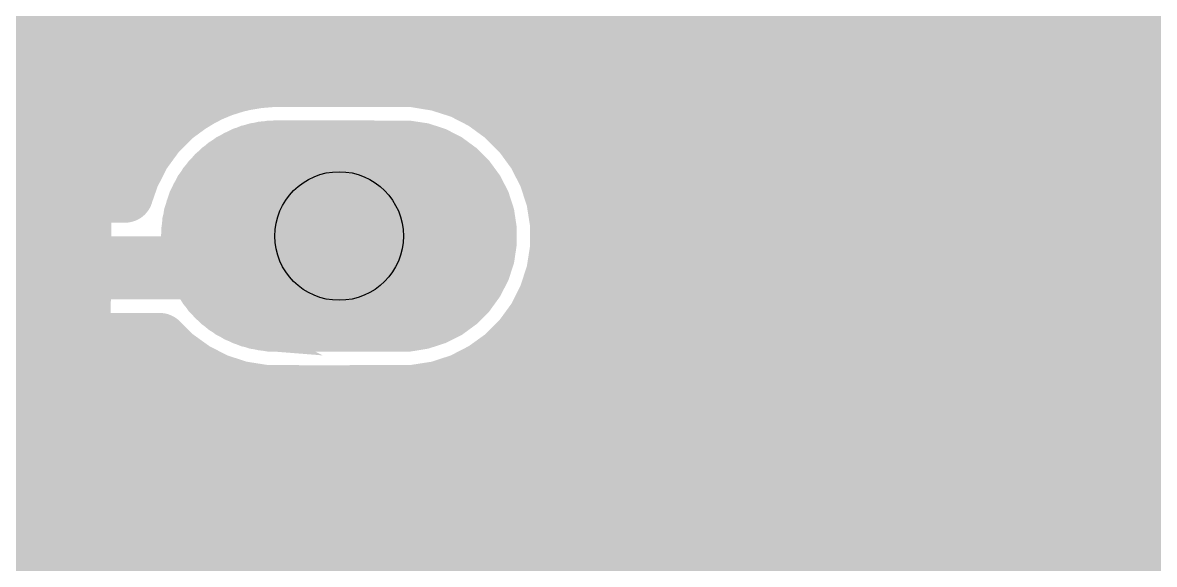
# Model space of a CAD drawing. Extents: x 0 to 1.5, y 0 to 3.74.
# Drawn here: x 0.639 to 1.14, y 2.023 to 2.263 of the extents above; entities that cross this region are included whole.
import ezdxf

# ---------------------------------------------------------------- set-up
doc = ezdxf.new("R2010")
doc.units = 0
for name, color, linetype in [('Bottom', 6, 'CONTINUOUS'), ('Bottom_Mask', 10, 'CONTINUOUS'), ('Drill_Bottom', 8, 'CONTINUOUS'), ('Drill_Top', 7, 'CONTINUOUS'), ('Edge_Bottom', 17, 'CONTINUOUS'), ('Edge_Top', 16, 'CONTINUOUS'), ('Top', 5, 'CONTINUOUS'), ('Top_Mask', 3, 'CONTINUOUS'), ('Top_Silk', 2, 'CONTINUOUS')]:
    doc.layers.add(name, color=color, linetype=linetype)

msp = doc.modelspace()

# ---------------------------------------------------------------- linework, layer by layer
at = {"layer": 'Bottom', "linetype": 'CONTINUOUS', "const_width": 0.025}
for points in [[(1.016, 2.3144), (0.9702, 2.2489)], [(1.127, 2.2658), (1.1518, 2.2978)], [(0.6696, 2.2493), (0.6987, 2.2761)], [(1.1244, 2.2601), (1.127, 2.2658)], [(1.1232, 2.254), (1.1244, 2.2601)], [(0.9772, 2.2551), (1.1208, 2.2551)], [(0.5405, 2.2511), (0.6691, 2.2511)], [(0.667, 2.2459), (0.6696, 2.2493)], [(1.1241, 1.0233), (1.1232, 2.254)], [(0.6658, 2.2422), (0.667, 2.2459)], [(0.9658, 2.2446), (0.9604, 2.2415)], [(0.9702, 2.2489), (0.9658, 2.2446)], [(0.6646, 2.0503), (0.6658, 2.2422)], [(0.7161, 2.2393), (0.7046, 2.2286)], [(0.9498, 2.2393), (0.7161, 2.2393)], [(0.9544, 2.2397), (0.9498, 2.2393)], [(0.9604, 2.2415), (0.9544, 2.2397)], [(0.7196, 2.2303), (0.7297, 2.2345)], [(0.7297, 2.2345), (0.7403, 2.237)], [(0.7403, 2.237), (0.7513, 2.2379)], [(0.7513, 2.2379), (0.8118, 2.2377)], [(0.8118, 2.2377), (0.8227, 2.2359)], [(0.8227, 2.2359), (0.8331, 2.2326)], [(0.7089, 2.2302), (0.717, 2.2302)], [(0.7102, 2.2245), (0.7196, 2.2303)], [(0.8331, 2.2326), (0.8428, 2.2276)], [(0.8406, 2.2302), (1.1206, 2.2302)], [(0.5407, 2.2263), (0.6631, 2.2263)], [(0.7046, 2.2286), (0.7045, 2.22)], [(0.7045, 2.22), (0.7102, 2.2245)], [(0.8428, 2.2276), (0.8517, 2.2211)], [(0.8517, 2.2211), (0.8594, 2.2134)], [(0.8594, 2.2134), (0.8659, 2.2045)], [(0.8659, 2.2045), (0.8708, 2.1948)], [(0.8679, 2.2054), (1.1206, 2.2054)], [(0.5409, 2.2014), (0.6629, 2.2014)], [(0.8708, 2.1948), (0.8742, 2.1844)], [(0.8742, 2.1844), (0.8759, 2.1735)], [(0.8775, 2.1805), (1.1207, 2.1805)], [(0.541, 2.1765), (0.6628, 2.1765)], [(0.8759, 2.1735), (0.8759, 2.1626)], [(0.8759, 2.1626), (0.8742, 2.1518)], [(0.8775, 2.1556), (1.1207, 2.1556)], [(0.5412, 2.1517), (0.6627, 2.1517)], [(0.8742, 2.1518), (0.8708, 2.1414)], [(0.8708, 2.1414), (0.8659, 2.1316)], [(0.8659, 2.1316), (0.8594, 2.1227)], [(0.8679, 2.1308), (1.1207, 2.1308)], [(0.5413, 2.1268), (0.6625, 2.1268)], [(0.8594, 2.1227), (0.8517, 2.115)], [(0.704, 2.1168), (0.7037, 2.0593)], [(0.7059, 2.115), (0.704, 2.1168)], [(0.7148, 2.1086), (0.7059, 2.115)], [(0.8517, 2.115), (0.8428, 2.1086)], [(0.7064, 2.1059), (0.717, 2.1059)], [(0.7245, 2.1036), (0.7148, 2.1086)], [(0.8428, 2.1086), (0.8331, 2.1036)], [(0.8406, 2.1059), (1.1207, 2.1059)], [(0.5415, 2.1019), (0.6624, 2.1019)], [(0.735, 2.1002), (0.7245, 2.1036)], [(0.7458, 2.0985), (0.735, 2.1002)], [(0.8227, 2.1002), (0.8118, 2.0985)], [(0.8331, 2.1036), (0.8227, 2.1002)], [(0.7689, 2.0983), (0.7458, 2.0985)], [(0.8118, 2.0985), (0.7689, 2.0983)], [(0.7063, 2.081), (1.1207, 2.081)], [(0.5417, 2.0771), (0.6623, 2.0771)], [(0.7037, 2.0593), (0.7195, 2.0393)], [(0.7087, 2.0562), (1.1208, 2.0562)], [(0.5418, 2.0522), (0.6622, 2.0522)], [(0.6651, 2.0468), (0.6646, 2.0503)], [(0.6668, 2.0432), (0.6651, 2.0468)], [(0.6978, 2.004), (0.6668, 2.0432)], [(0.7195, 2.0393), (0.7816, 2.0392)], [(0.7816, 2.0392), (0.7877, 2.038)], [(0.7877, 2.038), (0.7934, 2.0354)], [(0.7934, 2.0354), (0.7977, 2.032)], [(0.7977, 2.032), (0.8389, 1.9925)], [(0.801, 2.0313), (1.1208, 2.0313)], [(0.542, 2.0273), (0.6768, 2.0273)]]:
    msp.add_lwpolyline(points, dxfattribs=at)
at = {"layer": 'Bottom', "linetype": 'CONTINUOUS'}
for points, const_width in [([(1.1207, 2.2658, 1), (1.1332, 2.2658, 1), (1.1207, 2.2658, 1)], 0.0125), ([(1.1207, 2.2658, 1), (1.1332, 2.2658, 1), (1.1207, 2.2658, 1)], 0.0125), ([(1.1181, 2.2601, 1), (1.1306, 2.2601, 1), (1.1181, 2.2601, 1)], 0.0125), ([(1.1181, 2.2601, 1), (1.1306, 2.2601, 1), (1.1181, 2.2601, 1)], 0.0125), ([(0.6634, 2.2493, 1), (0.6759, 2.2493, 1), (0.6634, 2.2493, 1)], 0.0125), ([(0.6634, 2.2493, 1), (0.6759, 2.2493, 1), (0.6634, 2.2493, 1)], 0.0125), ([(1.1169, 2.254, 1), (1.1294, 2.254, 1), (1.1169, 2.254, 1)], 0.0125), ([(1.1169, 2.254, 1), (1.1294, 2.254, 1), (1.1169, 2.254, 1)], 0.0125), ([(0.6608, 2.2459, 1), (0.6733, 2.2459, 1), (0.6608, 2.2459, 1)], 0.0125), ([(0.6608, 2.2459, 1), (0.6733, 2.2459, 1), (0.6608, 2.2459, 1)], 0.0125), ([(0.9595, 2.2446, 1), (0.972, 2.2446, 1), (0.9595, 2.2446, 1)], 0.0125), ([(0.9595, 2.2446, 1), (0.972, 2.2446, 1), (0.9595, 2.2446, 1)], 0.0125), ([(0.964, 2.2489, 1), (0.9765, 2.2489, 1), (0.964, 2.2489, 1)], 0.0125), ([(0.964, 2.2489, 1), (0.9765, 2.2489, 1), (0.964, 2.2489, 1)], 0.0125), ([(0.6595, 2.2422, 1), (0.672, 2.2422, 1), (0.6595, 2.2422, 1)], 0.0125), ([(0.6595, 2.2422, 1), (0.672, 2.2422, 1), (0.6595, 2.2422, 1)], 0.0125), ([(0.7099, 2.2393, 1), (0.7224, 2.2393, 1), (0.7099, 2.2393, 1)], 0.0125), ([(0.7099, 2.2393, 1), (0.7224, 2.2393, 1), (0.7099, 2.2393, 1)], 0.0125), ([(0.9435, 2.2393, 1), (0.956, 2.2393, 1), (0.9435, 2.2393, 1)], 0.0125), ([(0.9435, 2.2393, 1), (0.956, 2.2393, 1), (0.9435, 2.2393, 1)], 0.0125), ([(0.9482, 2.2397, 1), (0.9607, 2.2397, 1), (0.9482, 2.2397, 1)], 0.0125), ([(0.9482, 2.2397, 1), (0.9607, 2.2397, 1), (0.9482, 2.2397, 1)], 0.0125), ([(0.9541, 2.2415, 1), (0.9666, 2.2415, 1), (0.9541, 2.2415, 1)], 0.0125), ([(0.9541, 2.2415, 1), (0.9666, 2.2415, 1), (0.9541, 2.2415, 1)], 0.0125), ([(0.7234, 2.2345, 1), (0.7359, 2.2345, 1), (0.7234, 2.2345, 1)], 0.0125), ([(0.7234, 2.2345, 1), (0.7359, 2.2345, 1), (0.7234, 2.2345, 1)], 0.0125), ([(0.7341, 2.237, 1), (0.7466, 2.237, 1), (0.7341, 2.237, 1)], 0.0125), ([(0.7341, 2.237, 1), (0.7466, 2.237, 1), (0.7341, 2.237, 1)], 0.0125), ([(0.745, 2.2379, 1), (0.7575, 2.2379, 1), (0.745, 2.2379, 1)], 0.0125), ([(0.745, 2.2379, 1), (0.7575, 2.2379, 1), (0.745, 2.2379, 1)], 0.0125), ([(0.8056, 2.2377, 1), (0.8181, 2.2377, 1), (0.8056, 2.2377, 1)], 0.0125), ([(0.8056, 2.2377, 1), (0.8181, 2.2377, 1), (0.8056, 2.2377, 1)], 0.0125), ([(0.8164, 2.2359, 1), (0.8289, 2.2359, 1), (0.8164, 2.2359, 1)], 0.0125), ([(0.8164, 2.2359, 1), (0.8289, 2.2359, 1), (0.8164, 2.2359, 1)], 0.0125), ([(0.7133, 2.2303, 1), (0.7258, 2.2303, 1), (0.7133, 2.2303, 1)], 0.0125), ([(0.7133, 2.2303, 1), (0.7258, 2.2303, 1), (0.7133, 2.2303, 1)], 0.0125), ([(0.8268, 2.2326, 1), (0.8393, 2.2326, 1), (0.8268, 2.2326, 1)], 0.0125), ([(0.8268, 2.2326, 1), (0.8393, 2.2326, 1), (0.8268, 2.2326, 1)], 0.0125), ([(0.6983, 2.2286, 1), (0.7108, 2.2286, 1), (0.6983, 2.2286, 1)], 0.0125), ([(0.6983, 2.2286, 1), (0.7108, 2.2286, 1), (0.6983, 2.2286, 1)], 0.0125), ([(0.704, 2.2245, 1), (0.7165, 2.2245, 1), (0.704, 2.2245, 1)], 0.0125), ([(0.704, 2.2245, 1), (0.7165, 2.2245, 1), (0.704, 2.2245, 1)], 0.0125), ([(0.8366, 2.2276, 1), (0.8491, 2.2276, 1), (0.8366, 2.2276, 1)], 0.0125), ([(0.8366, 2.2276, 1), (0.8491, 2.2276, 1), (0.8366, 2.2276, 1)], 0.0125), ([(0.6983, 2.22, 1), (0.7108, 2.22, 1), (0.6983, 2.22, 1)], 0.0125), ([(0.6983, 2.22, 1), (0.7108, 2.22, 1), (0.6983, 2.22, 1)], 0.0125), ([(0.8454, 2.2211, 1), (0.8579, 2.2211, 1), (0.8454, 2.2211, 1)], 0.0125), ([(0.8454, 2.2211, 1), (0.8579, 2.2211, 1), (0.8454, 2.2211, 1)], 0.0125), ([(0.8532, 2.2134, 1), (0.8657, 2.2134, 1), (0.8532, 2.2134, 1)], 0.0125), ([(0.8532, 2.2134, 1), (0.8657, 2.2134, 1), (0.8532, 2.2134, 1)], 0.0125), ([(0.8596, 2.2045, 1), (0.8721, 2.2045, 1), (0.8596, 2.2045, 1)], 0.0125), ([(0.8596, 2.2045, 1), (0.8721, 2.2045, 1), (0.8596, 2.2045, 1)], 0.0125), ([(0.7729, 2.1681, 1), (0.7296, 2.1681, 1), (0.7729, 2.1681, 1)], 0.0433), ([(0.828, 2.1681, 1), (0.7847, 2.1681, 1), (0.828, 2.1681, 1)], 0.0433), ([(0.8646, 2.1948, 1), (0.8771, 2.1948, 1), (0.8646, 2.1948, 1)], 0.0125), ([(0.8646, 2.1948, 1), (0.8771, 2.1948, 1), (0.8646, 2.1948, 1)], 0.0125), ([(0.868, 2.1844, 1), (0.8805, 2.1844, 1), (0.868, 2.1844, 1)], 0.0125), ([(0.868, 2.1844, 1), (0.8805, 2.1844, 1), (0.868, 2.1844, 1)], 0.0125), ([(0.8697, 2.1735, 1), (0.8822, 2.1735, 1), (0.8697, 2.1735, 1)], 0.0125), ([(0.8697, 2.1735, 1), (0.8822, 2.1735, 1), (0.8697, 2.1735, 1)], 0.0125), ([(0.8697, 2.1626, 1), (0.8822, 2.1626, 1), (0.8697, 2.1626, 1)], 0.0125), ([(0.8697, 2.1626, 1), (0.8822, 2.1626, 1), (0.8697, 2.1626, 1)], 0.0125), ([(0.868, 2.1518, 1), (0.8805, 2.1518, 1), (0.868, 2.1518, 1)], 0.0125), ([(0.868, 2.1518, 1), (0.8805, 2.1518, 1), (0.868, 2.1518, 1)], 0.0125), ([(0.8646, 2.1414, 1), (0.8771, 2.1414, 1), (0.8646, 2.1414, 1)], 0.0125), ([(0.8646, 2.1414, 1), (0.8771, 2.1414, 1), (0.8646, 2.1414, 1)], 0.0125), ([(0.8596, 2.1316, 1), (0.8721, 2.1316, 1), (0.8596, 2.1316, 1)], 0.0125), ([(0.8596, 2.1316, 1), (0.8721, 2.1316, 1), (0.8596, 2.1316, 1)], 0.0125), ([(0.8532, 2.1227, 1), (0.8657, 2.1227, 1), (0.8532, 2.1227, 1)], 0.0125), ([(0.8532, 2.1227, 1), (0.8657, 2.1227, 1), (0.8532, 2.1227, 1)], 0.0125), ([(0.6977, 2.1168, 1), (0.7102, 2.1168, 1), (0.6977, 2.1168, 1)], 0.0125), ([(0.6977, 2.1168, 1), (0.7102, 2.1168, 1), (0.6977, 2.1168, 1)], 0.0125), ([(0.6997, 2.115, 1), (0.7122, 2.115, 1), (0.6997, 2.115, 1)], 0.0125), ([(0.6997, 2.115, 1), (0.7122, 2.115, 1), (0.6997, 2.115, 1)], 0.0125), ([(0.8454, 2.115, 1), (0.8579, 2.115, 1), (0.8454, 2.115, 1)], 0.0125), ([(0.8454, 2.115, 1), (0.8579, 2.115, 1), (0.8454, 2.115, 1)], 0.0125), ([(0.7085, 2.1086, 1), (0.721, 2.1086, 1), (0.7085, 2.1086, 1)], 0.0125), ([(0.7085, 2.1086, 1), (0.721, 2.1086, 1), (0.7085, 2.1086, 1)], 0.0125), ([(0.8366, 2.1086, 1), (0.8491, 2.1086, 1), (0.8366, 2.1086, 1)], 0.0125), ([(0.8366, 2.1086, 1), (0.8491, 2.1086, 1), (0.8366, 2.1086, 1)], 0.0125), ([(0.7183, 2.1036, 1), (0.7308, 2.1036, 1), (0.7183, 2.1036, 1)], 0.0125), ([(0.7183, 2.1036, 1), (0.7308, 2.1036, 1), (0.7183, 2.1036, 1)], 0.0125), ([(0.7287, 2.1002, 1), (0.7412, 2.1002, 1), (0.7287, 2.1002, 1)], 0.0125), ([(0.7287, 2.1002, 1), (0.7412, 2.1002, 1), (0.7287, 2.1002, 1)], 0.0125), ([(0.8164, 2.1002, 1), (0.8289, 2.1002, 1), (0.8164, 2.1002, 1)], 0.0125), ([(0.8164, 2.1002, 1), (0.8289, 2.1002, 1), (0.8164, 2.1002, 1)], 0.0125), ([(0.8268, 2.1036, 1), (0.8393, 2.1036, 1), (0.8268, 2.1036, 1)], 0.0125), ([(0.8268, 2.1036, 1), (0.8393, 2.1036, 1), (0.8268, 2.1036, 1)], 0.0125), ([(0.7395, 2.0985, 1), (0.752, 2.0985, 1), (0.7395, 2.0985, 1)], 0.0125), ([(0.7395, 2.0985, 1), (0.752, 2.0985, 1), (0.7395, 2.0985, 1)], 0.0125), ([(0.7626, 2.0983, 1), (0.7751, 2.0983, 1), (0.7626, 2.0983, 1)], 0.0125), ([(0.7626, 2.0983, 1), (0.7751, 2.0983, 1), (0.7626, 2.0983, 1)], 0.0125), ([(0.8056, 2.0985, 1), (0.8181, 2.0985, 1), (0.8056, 2.0985, 1)], 0.0125), ([(0.8056, 2.0985, 1), (0.8181, 2.0985, 1), (0.8056, 2.0985, 1)], 0.0125), ([(0.6974, 2.0593, 1), (0.7099, 2.0593, 1), (0.6974, 2.0593, 1)], 0.0125), ([(0.6974, 2.0593, 1), (0.7099, 2.0593, 1), (0.6974, 2.0593, 1)], 0.0125), ([(0.6584, 2.0503, 1), (0.6709, 2.0503, 1), (0.6584, 2.0503, 1)], 0.0125), ([(0.6584, 2.0503, 1), (0.6709, 2.0503, 1), (0.6584, 2.0503, 1)], 0.0125), ([(0.6589, 2.0468, 1), (0.6714, 2.0468, 1), (0.6589, 2.0468, 1)], 0.0125), ([(0.6589, 2.0468, 1), (0.6714, 2.0468, 1), (0.6589, 2.0468, 1)], 0.0125), ([(0.6605, 2.0432, 1), (0.673, 2.0432, 1), (0.6605, 2.0432, 1)], 0.0125), ([(0.6605, 2.0432, 1), (0.673, 2.0432, 1), (0.6605, 2.0432, 1)], 0.0125), ([(0.7133, 2.0393, 1), (0.7258, 2.0393, 1), (0.7133, 2.0393, 1)], 0.0125), ([(0.7133, 2.0393, 1), (0.7258, 2.0393, 1), (0.7133, 2.0393, 1)], 0.0125), ([(0.7753, 2.0392, 1), (0.7878, 2.0392, 1), (0.7753, 2.0392, 1)], 0.0125), ([(0.7753, 2.0392, 1), (0.7878, 2.0392, 1), (0.7753, 2.0392, 1)], 0.0125), ([(0.7814, 2.038, 1), (0.7939, 2.038, 1), (0.7814, 2.038, 1)], 0.0125), ([(0.7814, 2.038, 1), (0.7939, 2.038, 1), (0.7814, 2.038, 1)], 0.0125), ([(0.7871, 2.0354, 1), (0.7996, 2.0354, 1), (0.7871, 2.0354, 1)], 0.0125), ([(0.7871, 2.0354, 1), (0.7996, 2.0354, 1), (0.7871, 2.0354, 1)], 0.0125), ([(0.7915, 2.032, 1), (0.804, 2.032, 1), (0.7915, 2.032, 1)], 0.0125), ([(0.7915, 2.032, 1), (0.804, 2.032, 1), (0.7915, 2.032, 1)], 0.0125)]:
    msp.add_lwpolyline(points, format="xyb", dxfattribs=dict(at, const_width=const_width))
at = {"layer": 'Bottom'}
msp.add_solid([(0.7512, 2.2114), (0.8064, 2.2114), (0.7512, 2.1248), (0.8064, 2.1248)], dxfattribs=at)
at = {"layer": 'Bottom_Mask', "linetype": 'CONTINUOUS', "const_width": 0.0473}
for points in [[(0.7749, 2.1681, 1), (0.7276, 2.1681, 1), (0.7749, 2.1681, 1)], [(0.7827, 2.1681, 1), (0.83, 2.1681, 1), (0.7827, 2.1681, 1)]]:
    msp.add_lwpolyline(points, format="xyb", dxfattribs=at)
at = {"layer": 'Bottom_Mask'}
msp.add_solid([(0.7512, 2.2154), (0.8064, 2.2154), (0.7512, 2.1207), (0.8064, 2.1207)], dxfattribs=at)
at = {"layer": 'Drill_Bottom'}
msp.add_circle((0.7788, 2.1681), 0.0285, dxfattribs=at)
at = {"layer": 'Drill_Top'}
msp.add_circle((0.7788, 2.1681), 0.0285, dxfattribs=at)
at = {"layer": 'Edge_Bottom', "linetype": 'CONTINUOUS', "const_width": 0.008}
msp.add_lwpolyline([(0.7514, 2.1208), (0.7438, 2.1214), (0.7366, 2.1231), (0.7298, 2.1259), (0.7234, 2.1298), (0.7178, 2.1346), (0.713, 2.1403), (0.7091, 2.1466), (0.7063, 2.1535), (0.7045, 2.1607), (0.7039, 2.1681), (0.7045, 2.1755), (0.7063, 2.1827), (0.7091, 2.1895), (0.713, 2.1959), (0.7178, 2.2015), (0.7234, 2.2063), (0.7298, 2.2102), (0.7366, 2.2131), (0.7438, 2.2148), (0.7512, 2.2154), (0.8064, 2.2152), (0.8101, 2.2152), (0.8174, 2.2141), (0.8245, 2.2118), (0.8311, 2.2084), (0.8371, 2.204), (0.8423, 2.1988), (0.8467, 2.1928), (0.8501, 2.1862), (0.8524, 2.1791), (0.8535, 2.1718), (0.8535, 2.1644), (0.8524, 2.157), (0.8501, 2.15), (0.8467, 2.1434), (0.8423, 2.1373), (0.8371, 2.1321), (0.8311, 2.1277), (0.8245, 2.1244), (0.8174, 2.1221), (0.8101, 2.1209), (0.7797, 2.1208), (0.7512, 2.1209), (0.7514, 2.1208)], dxfattribs=at)
at = {"layer": 'Edge_Top', "linetype": 'CONTINUOUS', "const_width": 0.008}
msp.add_lwpolyline([(0.5453, 2.164), (0.704, 2.164), (0.7041, 2.1718), (0.7052, 2.1791), (0.7075, 2.1862), (0.7109, 2.1928), (0.7153, 2.1988), (0.7205, 2.204), (0.7265, 2.2084), (0.7331, 2.2118), (0.7402, 2.2141), (0.7475, 2.2152), (0.7779, 2.2154), (0.8064, 2.2152), (0.8101, 2.2152), (0.8174, 2.2141), (0.8245, 2.2118), (0.8311, 2.2084), (0.8371, 2.204), (0.8423, 2.1988), (0.8467, 2.1928), (0.8501, 2.1862), (0.8524, 2.1791), (0.8535, 2.1718), (0.8535, 2.1644), (0.8524, 2.157), (0.8501, 2.15), (0.8467, 2.1434), (0.8423, 2.1373), (0.8371, 2.1321), (0.8311, 2.1277), (0.8245, 2.1244), (0.8174, 2.1221), (0.8101, 2.1209), (0.7797, 2.1208), (0.7512, 2.1209), (0.7475, 2.1209), (0.7402, 2.1221), (0.7331, 2.1244), (0.7265, 2.1277), (0.7205, 2.1321), (0.7153, 2.1373), (0.7105, 2.1441), (0.541, 2.144)], dxfattribs=at)
at = {"layer": 'Top', "linetype": 'CONTINUOUS'}
for points, const_width in [([(0.5781, 2.2541), (1.4522, 2.2541)], 0.025), ([(0.7245, 2.2326), (0.735, 2.2359)], 0.025), ([(0.735, 2.2359), (0.7458, 2.2377)], 0.025), ([(0.7458, 2.2377), (0.7887, 2.2379)], 0.025), ([(0.7887, 2.2379), (0.8118, 2.2377)], 0.025), ([(0.8118, 2.2377), (0.8227, 2.2359)], 0.025), ([(0.8227, 2.2359), (0.8331, 2.2326)], 0.025), ([(0.5781, 2.2292), (0.7151, 2.2292)], 0.025), ([(0.7148, 2.2276), (0.7245, 2.2326)], 0.025), ([(0.8331, 2.2326), (0.8428, 2.2276)], 0.025), ([(0.8425, 2.2292), (1.1951, 2.2292)], 0.025), ([(0.7059, 2.2211), (0.7148, 2.2276)], 0.025), ([(0.8428, 2.2276), (0.8517, 2.2211)], 0.025), ([(0.6982, 2.2134), (0.7059, 2.2211)], 0.025), ([(0.8517, 2.2211), (0.8594, 2.2134)], 0.025), ([(0.6917, 2.2045), (0.6982, 2.2134)], 0.025), ([(0.8594, 2.2134), (0.8659, 2.2045)], 0.025), ([(0.5781, 2.2044), (0.6891, 2.2044)], 0.025), ([(0.6868, 2.1948), (0.6917, 2.2045)], 0.025), ([(0.8659, 2.2045), (0.8708, 2.1948)], 0.025), ([(0.8685, 2.2044), (1.1691, 2.2044)], 0.025), ([(0.6839, 2.1865), (0.6868, 2.1948)], 0.025), ([(0.8708, 2.1948), (0.8742, 2.1844)], 0.025), ([(0.5756, 2.1865), (0.6839, 2.1865)], 0.025), ([(0.8742, 2.1844), (0.8759, 2.1735)], 0.025), ([(0.8777, 2.1795), (1.1599, 2.1795)], 0.025), ([(0.8759, 2.1735), (0.8759, 2.1626)], 0.025), ([(0.7647, 2.154), (0.7788, 2.1681)], 0.012), ([(0.8759, 2.1626), (0.8742, 2.1518)], 0.025), ([(0.8774, 2.1546), (1.1603, 2.1546)], 0.025), ([(0.8742, 2.1518), (0.8708, 2.1414)], 0.025), ([(0.492, 2.154), (0.7647, 2.154)], 0.012), ([(0.8708, 2.1414), (0.8659, 2.1316)], 0.025), ([(0.8659, 2.1316), (0.8594, 2.1227)], 0.025), ([(0.8672, 2.1298), (1.1704, 2.1298)], 0.025), ([(0.6993, 2.1215), (0.5382, 2.1215)], 0.025), ([(0.7059, 2.115), (0.6993, 2.1215)], 0.025), ([(0.8594, 2.1227), (0.8517, 2.115)], 0.025), ([(0.7148, 2.1086), (0.7059, 2.115)], 0.025), ([(0.8517, 2.115), (0.8428, 2.1086)], 0.025), ([(0.525, 2.1049), (0.7191, 2.1049)], 0.025), ([(0.7245, 2.1036), (0.7148, 2.1086)], 0.025), ([(0.8428, 2.1086), (0.8331, 2.1036)], 0.025), ([(0.8386, 2.1049), (1.199, 2.1049)], 0.025), ([(0.735, 2.1002), (0.7245, 2.1036)], 0.025), ([(0.7458, 2.0985), (0.735, 2.1002)], 0.025), ([(0.8227, 2.1002), (0.8118, 2.0985)], 0.025), ([(0.8331, 2.1036), (0.8227, 2.1002)], 0.025), ([(0.7689, 2.0983), (0.7458, 2.0985)], 0.025), ([(0.8118, 2.0985), (0.7689, 2.0983)], 0.025), ([(0.5983, 2.08), (1.4521, 2.08)], 0.025), ([(0.5983, 2.0552), (1.4521, 2.0552)], 0.025), ([(0.5983, 2.0303), (1.4521, 2.0303)], 0.025)]:
    msp.add_lwpolyline(points, dxfattribs=dict(at, const_width=const_width))
for points, const_width in [([(0.7287, 2.2359, 1), (0.7412, 2.2359, 1), (0.7287, 2.2359, 1)], 0.0125), ([(0.7287, 2.2359, 1), (0.7412, 2.2359, 1), (0.7287, 2.2359, 1)], 0.0125), ([(0.7395, 2.2377, 1), (0.752, 2.2377, 1), (0.7395, 2.2377, 1)], 0.0125), ([(0.7395, 2.2377, 1), (0.752, 2.2377, 1), (0.7395, 2.2377, 1)], 0.0125), ([(0.7825, 2.2379, 1), (0.795, 2.2379, 1), (0.7825, 2.2379, 1)], 0.0125), ([(0.7825, 2.2379, 1), (0.795, 2.2379, 1), (0.7825, 2.2379, 1)], 0.0125), ([(0.8056, 2.2377, 1), (0.8181, 2.2377, 1), (0.8056, 2.2377, 1)], 0.0125), ([(0.8056, 2.2377, 1), (0.8181, 2.2377, 1), (0.8056, 2.2377, 1)], 0.0125), ([(0.8164, 2.2359, 1), (0.8289, 2.2359, 1), (0.8164, 2.2359, 1)], 0.0125), ([(0.8164, 2.2359, 1), (0.8289, 2.2359, 1), (0.8164, 2.2359, 1)], 0.0125), ([(0.7183, 2.2326, 1), (0.7308, 2.2326, 1), (0.7183, 2.2326, 1)], 0.0125), ([(0.7183, 2.2326, 1), (0.7308, 2.2326, 1), (0.7183, 2.2326, 1)], 0.0125), ([(0.8268, 2.2326, 1), (0.8393, 2.2326, 1), (0.8268, 2.2326, 1)], 0.0125), ([(0.8268, 2.2326, 1), (0.8393, 2.2326, 1), (0.8268, 2.2326, 1)], 0.0125), ([(0.7085, 2.2276, 1), (0.721, 2.2276, 1), (0.7085, 2.2276, 1)], 0.0125), ([(0.7085, 2.2276, 1), (0.721, 2.2276, 1), (0.7085, 2.2276, 1)], 0.0125), ([(0.8366, 2.2276, 1), (0.8491, 2.2276, 1), (0.8366, 2.2276, 1)], 0.0125), ([(0.8366, 2.2276, 1), (0.8491, 2.2276, 1), (0.8366, 2.2276, 1)], 0.0125), ([(0.6997, 2.2211, 1), (0.7122, 2.2211, 1), (0.6997, 2.2211, 1)], 0.0125), ([(0.6997, 2.2211, 1), (0.7122, 2.2211, 1), (0.6997, 2.2211, 1)], 0.0125), ([(0.8454, 2.2211, 1), (0.8579, 2.2211, 1), (0.8454, 2.2211, 1)], 0.0125), ([(0.8454, 2.2211, 1), (0.8579, 2.2211, 1), (0.8454, 2.2211, 1)], 0.0125), ([(0.6919, 2.2134, 1), (0.7044, 2.2134, 1), (0.6919, 2.2134, 1)], 0.0125), ([(0.6919, 2.2134, 1), (0.7044, 2.2134, 1), (0.6919, 2.2134, 1)], 0.0125), ([(0.8532, 2.2134, 1), (0.8657, 2.2134, 1), (0.8532, 2.2134, 1)], 0.0125), ([(0.8532, 2.2134, 1), (0.8657, 2.2134, 1), (0.8532, 2.2134, 1)], 0.0125), ([(0.6855, 2.2045, 1), (0.698, 2.2045, 1), (0.6855, 2.2045, 1)], 0.0125), ([(0.6855, 2.2045, 1), (0.698, 2.2045, 1), (0.6855, 2.2045, 1)], 0.0125), ([(0.8596, 2.2045, 1), (0.8721, 2.2045, 1), (0.8596, 2.2045, 1)], 0.0125), ([(0.8596, 2.2045, 1), (0.8721, 2.2045, 1), (0.8596, 2.2045, 1)], 0.0125), ([(0.6805, 2.1948, 1), (0.693, 2.1948, 1), (0.6805, 2.1948, 1)], 0.0125), ([(0.6805, 2.1948, 1), (0.693, 2.1948, 1), (0.6805, 2.1948, 1)], 0.0125), ([(0.7729, 2.1681, 1), (0.7296, 2.1681, 1), (0.7729, 2.1681, 1)], 0.0433), ([(0.828, 2.1681, 1), (0.7847, 2.1681, 1), (0.828, 2.1681, 1)], 0.0433), ([(0.8646, 2.1948, 1), (0.8771, 2.1948, 1), (0.8646, 2.1948, 1)], 0.0125), ([(0.8646, 2.1948, 1), (0.8771, 2.1948, 1), (0.8646, 2.1948, 1)], 0.0125), ([(0.6777, 2.1865, 1), (0.6902, 2.1865, 1), (0.6777, 2.1865, 1)], 0.0125), ([(0.6777, 2.1865, 1), (0.6902, 2.1865, 1), (0.6777, 2.1865, 1)], 0.0125), ([(0.868, 2.1844, 1), (0.8805, 2.1844, 1), (0.868, 2.1844, 1)], 0.0125), ([(0.868, 2.1844, 1), (0.8805, 2.1844, 1), (0.868, 2.1844, 1)], 0.0125), ([(0.8697, 2.1735, 1), (0.8822, 2.1735, 1), (0.8697, 2.1735, 1)], 0.0125), ([(0.8697, 2.1735, 1), (0.8822, 2.1735, 1), (0.8697, 2.1735, 1)], 0.0125), ([(0.7758, 2.1681, 1), (0.7818, 2.1681, 1), (0.7758, 2.1681, 1)], 0.006), ([(0.8697, 2.1626, 1), (0.8822, 2.1626, 1), (0.8697, 2.1626, 1)], 0.0125), ([(0.8697, 2.1626, 1), (0.8822, 2.1626, 1), (0.8697, 2.1626, 1)], 0.0125), ([(0.868, 2.1518, 1), (0.8805, 2.1518, 1), (0.868, 2.1518, 1)], 0.0125), ([(0.868, 2.1518, 1), (0.8805, 2.1518, 1), (0.868, 2.1518, 1)], 0.0125), ([(0.7617, 2.154, 1), (0.7677, 2.154, 1), (0.7617, 2.154, 1)], 0.006), ([(0.7617, 2.154, 1), (0.7677, 2.154, 1), (0.7617, 2.154, 1)], 0.006), ([(0.8646, 2.1414, 1), (0.8771, 2.1414, 1), (0.8646, 2.1414, 1)], 0.0125), ([(0.8646, 2.1414, 1), (0.8771, 2.1414, 1), (0.8646, 2.1414, 1)], 0.0125), ([(0.8596, 2.1316, 1), (0.8721, 2.1316, 1), (0.8596, 2.1316, 1)], 0.0125), ([(0.8596, 2.1316, 1), (0.8721, 2.1316, 1), (0.8596, 2.1316, 1)], 0.0125), ([(0.6931, 2.1215, 1), (0.7056, 2.1215, 1), (0.6931, 2.1215, 1)], 0.0125), ([(0.6931, 2.1215, 1), (0.7056, 2.1215, 1), (0.6931, 2.1215, 1)], 0.0125), ([(0.8532, 2.1227, 1), (0.8657, 2.1227, 1), (0.8532, 2.1227, 1)], 0.0125), ([(0.8532, 2.1227, 1), (0.8657, 2.1227, 1), (0.8532, 2.1227, 1)], 0.0125), ([(0.6997, 2.115, 1), (0.7122, 2.115, 1), (0.6997, 2.115, 1)], 0.0125), ([(0.6997, 2.115, 1), (0.7122, 2.115, 1), (0.6997, 2.115, 1)], 0.0125), ([(0.8454, 2.115, 1), (0.8579, 2.115, 1), (0.8454, 2.115, 1)], 0.0125), ([(0.8454, 2.115, 1), (0.8579, 2.115, 1), (0.8454, 2.115, 1)], 0.0125), ([(0.7085, 2.1086, 1), (0.721, 2.1086, 1), (0.7085, 2.1086, 1)], 0.0125), ([(0.7085, 2.1086, 1), (0.721, 2.1086, 1), (0.7085, 2.1086, 1)], 0.0125), ([(0.8366, 2.1086, 1), (0.8491, 2.1086, 1), (0.8366, 2.1086, 1)], 0.0125), ([(0.8366, 2.1086, 1), (0.8491, 2.1086, 1), (0.8366, 2.1086, 1)], 0.0125), ([(0.7183, 2.1036, 1), (0.7308, 2.1036, 1), (0.7183, 2.1036, 1)], 0.0125), ([(0.7183, 2.1036, 1), (0.7308, 2.1036, 1), (0.7183, 2.1036, 1)], 0.0125), ([(0.7287, 2.1002, 1), (0.7412, 2.1002, 1), (0.7287, 2.1002, 1)], 0.0125), ([(0.7287, 2.1002, 1), (0.7412, 2.1002, 1), (0.7287, 2.1002, 1)], 0.0125), ([(0.8164, 2.1002, 1), (0.8289, 2.1002, 1), (0.8164, 2.1002, 1)], 0.0125), ([(0.8164, 2.1002, 1), (0.8289, 2.1002, 1), (0.8164, 2.1002, 1)], 0.0125), ([(0.8268, 2.1036, 1), (0.8393, 2.1036, 1), (0.8268, 2.1036, 1)], 0.0125), ([(0.8268, 2.1036, 1), (0.8393, 2.1036, 1), (0.8268, 2.1036, 1)], 0.0125), ([(0.7395, 2.0985, 1), (0.752, 2.0985, 1), (0.7395, 2.0985, 1)], 0.0125), ([(0.7395, 2.0985, 1), (0.752, 2.0985, 1), (0.7395, 2.0985, 1)], 0.0125), ([(0.7626, 2.0983, 1), (0.7751, 2.0983, 1), (0.7626, 2.0983, 1)], 0.0125), ([(0.7626, 2.0983, 1), (0.7751, 2.0983, 1), (0.7626, 2.0983, 1)], 0.0125), ([(0.8056, 2.0985, 1), (0.8181, 2.0985, 1), (0.8056, 2.0985, 1)], 0.0125), ([(0.8056, 2.0985, 1), (0.8181, 2.0985, 1), (0.8056, 2.0985, 1)], 0.0125)]:
    msp.add_lwpolyline(points, format="xyb", dxfattribs=dict(at, const_width=const_width))
at = {"layer": 'Top'}
msp.add_solid([(0.7512, 2.2114), (0.8064, 2.2114), (0.7512, 2.1248), (0.8064, 2.1248)], dxfattribs=at)
at = {"layer": 'Top_Mask', "linetype": 'CONTINUOUS', "const_width": 0.0473}
for points in [[(0.7749, 2.1681, 1), (0.7276, 2.1681, 1), (0.7749, 2.1681, 1)], [(0.7827, 2.1681, 1), (0.83, 2.1681, 1), (0.7827, 2.1681, 1)]]:
    msp.add_lwpolyline(points, format="xyb", dxfattribs=at)
at = {"layer": 'Top_Mask'}
msp.add_solid([(0.7512, 2.2154), (0.8064, 2.2154), (0.7512, 2.1207), (0.8064, 2.1207)], dxfattribs=at)
at = {"layer": 'Top_Silk', "linetype": 'CONTINUOUS', "const_width": 0.01}
for points in [[(0.8738, 2.168), (0.8988, 2.168)], [(0.8988, 2.168), (0.8988, 1.9581)]]:
    msp.add_lwpolyline(points, dxfattribs=at)

doc.saveas('drawing.dxf')
